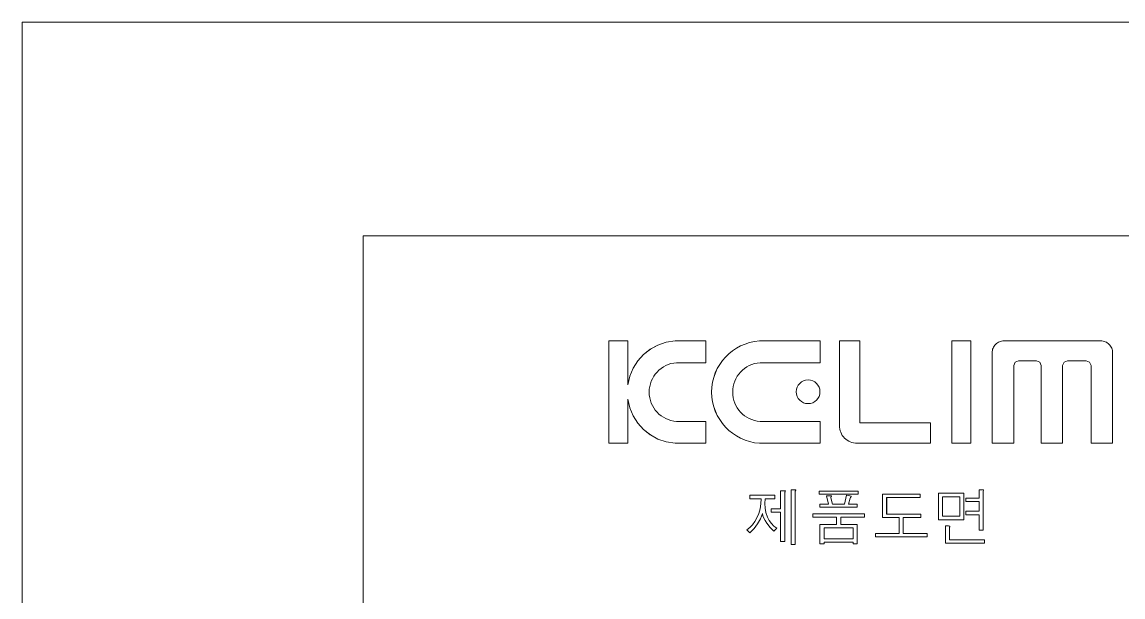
# Model space of a CAD drawing. Header units: inches. Extents: x -840 to -630, y 564 to 861.
# Drawn here: x -840.3 to -786.8, y 832.8 to 860.7 of the extents above; entities that cross this region are included whole.
import ezdxf

# ---------------------------------------------------------------- set-up
doc = ezdxf.new("R2010")
doc.units = ezdxf.units.IN
doc.header["$LTSCALE"] = 0.03937
doc.header["$MEASUREMENT"] = 0
doc.layers.add('______ 1', color=7, linetype='Continuous')

# ---------------------------------------------------------------- blocks, each defined once
blk = doc.blocks.new('BLOCK 78')
at = {"layer": '______ 1', "color": 18, "lineweight": 9}
blk.add_lwpolyline([(16.646, -103.093), (16.646, -10.437)], dxfattribs=at)
blk = doc.blocks.new('BLOCK 112')
at = {"layer": '______ 1', "color": 18, "lineweight": 9}
blk.add_open_spline([(38.828, -18.006), (38.828, -17.688), (38.569, -17.431), (38.251, -17.431), (37.932, -17.431), (37.676, -17.688), (37.676, -18.006), (37.676, -18.324), (37.932, -18.583), (38.251, -18.583), (38.569, -18.583), (38.828, -18.324), (38.828, -18.006), (38.828, -18.006), (38.828, -18.006), (38.828, -18.006)], degree=3, knots=[0, 0, 0, 0, 1, 1, 1, 2, 2, 2, 3, 3, 3, 4, 4, 4, 5, 5, 5, 5], dxfattribs=at)
blk = doc.blocks.new('BLOCK 111')
at = {"layer": '______ 1', "color": 18, "lineweight": 9}
blk.add_lwpolyline([(40.769, -19.522), (44.195, -19.522), (44.195, -20.507), (40.548, -20.504), (40.464, -20.493), (40.381, -20.472), (40.303, -20.443), (40.227, -20.405), (40.155, -20.364), (40.087, -20.312), (40.023, -20.253), (39.968, -20.192), (39.915, -20.125), (39.871, -20.053), (39.837, -19.977), (39.807, -19.898), (39.787, -19.816), (39.775, -19.732), (39.772, -15.539), (40.769, -15.539), (40.769, -19.522)], dxfattribs=at)
blk = doc.blocks.new('BLOCK 110')
at = {"layer": '______ 1', "color": 18, "lineweight": 9}
blk.add_lwpolyline([(29.594, -17.253), (29.76, -16.863), (29.985, -16.51), (30.264, -16.201), (30.594, -15.944), (30.961, -15.743), (31.364, -15.606), (31.792, -15.539), (33.279, -15.539), (33.279, -16.601), (31.862, -16.601), (31.725, -16.615), (31.591, -16.644), (31.463, -16.685), (31.341, -16.737), (31.224, -16.801), (31.113, -16.874), (31.011, -16.959), (30.918, -17.049), (30.833, -17.149), (30.757, -17.256), (30.693, -17.373), (30.638, -17.492), (30.594, -17.618), (30.562, -17.749), (30.541, -17.886), (30.535, -18.023), (30.541, -18.163), (30.562, -18.297), (30.594, -18.428), (30.638, -18.554), (30.693, -18.676), (30.757, -18.79), (30.833, -18.898), (30.918, -18.997), (31.011, -19.09), (31.113, -19.172), (31.224, -19.248), (31.341, -19.309), (31.463, -19.361), (31.591, -19.402), (31.725, -19.431), (31.862, -19.449), (33.279, -19.449), (33.279, -20.507), (31.792, -20.507), (31.364, -20.44), (30.961, -20.303), (30.594, -20.102), (30.264, -19.846), (29.985, -19.536), (29.76, -19.184), (29.594, -18.793), (29.498, -18.37), (29.498, -20.507), (28.573, -20.507), (28.573, -15.539), (29.498, -15.539), (29.498, -17.676), (29.594, -17.253)], dxfattribs=at)
blk = doc.blocks.new('BLOCK 109')
at = {"layer": '______ 1', "lineweight": 0}
for points in [[(29.594, -17.253), (29.758, -16.863), (29.985, -16.51), (30.264, -16.201), (30.591, -15.944), (30.961, -15.743), (31.364, -15.606), (31.792, -15.539), (33.279, -15.539), (33.279, -16.601), (31.862, -16.601), (31.725, -16.615), (31.591, -16.644), (31.463, -16.685), (31.341, -16.737), (31.224, -16.801), (31.113, -16.874), (31.011, -16.959), (30.918, -17.049), (30.833, -17.149), (30.757, -17.256), (30.693, -17.373), (30.638, -17.492), (30.594, -17.618), (30.562, -17.749), (30.541, -17.886), (30.535, -18.023), (30.541, -18.163), (30.562, -18.297), (30.594, -18.428), (30.638, -18.554), (30.693, -18.676), (30.757, -18.79), (30.833, -18.898), (30.918, -18.997), (31.011, -19.09), (31.113, -19.172), (31.224, -19.248), (31.341, -19.309), (31.463, -19.361), (31.591, -19.402), (31.725, -19.431), (31.862, -19.449), (33.279, -19.449), (33.279, -20.507), (31.792, -20.507), (31.364, -20.44), (30.961, -20.303), (30.591, -20.102), (30.264, -19.846), (29.985, -19.536), (29.758, -19.184), (29.594, -18.793), (29.498, -18.37), (29.498, -20.507), (28.573, -20.507), (28.573, -15.539), (29.498, -15.539), (29.498, -17.676), (29.594, -17.253)], [(33.58, -17.781), (33.615, -17.545), (33.67, -17.315), (33.745, -17.096), (33.842, -16.883), (33.959, -16.685), (34.09, -16.498), (34.238, -16.324), (34.402, -16.166), (34.58, -16.02), (34.772, -15.892), (34.973, -15.781), (35.189, -15.691), (35.413, -15.618), (35.647, -15.568), (35.889, -15.539), (38.833, -15.539), (38.833, -16.601), (35.921, -16.601), (35.784, -16.615), (35.649, -16.644), (35.522, -16.685), (35.399, -16.737), (35.283, -16.801), (35.171, -16.874), (35.069, -16.959), (34.976, -17.049), (34.892, -17.149), (34.816, -17.256), (34.748, -17.373), (34.693, -17.492), (34.649, -17.618), (34.618, -17.749), (34.598, -17.886), (34.591, -18.023), (34.598, -18.163), (34.618, -18.297), (34.649, -18.428), (34.693, -18.554), (34.748, -18.676), (34.816, -18.79), (34.892, -18.898), (34.976, -18.997), (35.069, -19.09), (35.171, -19.172), (35.283, -19.248), (35.399, -19.309), (35.522, -19.361), (35.649, -19.402), (35.784, -19.431), (35.921, -19.449), (38.833, -19.449), (38.833, -20.507), (35.889, -20.507), (35.647, -20.481), (35.413, -20.429), (35.189, -20.358), (34.973, -20.265), (34.772, -20.154), (34.58, -20.026), (34.402, -19.883), (34.238, -19.723), (34.09, -19.548), (33.959, -19.361), (33.842, -19.16), (33.745, -18.95), (33.67, -18.732), (33.615, -18.501), (33.58, -18.265), (33.568, -18.023), (33.58, -17.781)], [(40.769, -19.522), (44.195, -19.522), (44.195, -20.507), (40.548, -20.504), (40.464, -20.493), (40.381, -20.472), (40.303, -20.443), (40.227, -20.405), (40.155, -20.364), (40.087, -20.312), (40.023, -20.253), (39.968, -20.192), (39.915, -20.125), (39.871, -20.053), (39.837, -19.977), (39.807, -19.898), (39.787, -19.816), (39.775, -19.732), (39.772, -15.539), (40.769, -15.539), (40.769, -19.522)], [(45.227, -15.539), (46.149, -15.539), (46.149, -20.507), (45.227, -20.507), (45.227, -15.539)], [(52.522, -15.542), (52.58, -15.551), (52.632, -15.565), (52.685, -15.583), (52.738, -15.606), (52.785, -15.635), (52.832, -15.67), (52.872, -15.708), (52.91, -15.749), (52.945, -15.795), (52.974, -15.842), (52.997, -15.892), (53.015, -15.947), (53.03, -16), (53.038, -16.058), (53.041, -20.507), (51.994, -20.507), (51.994, -16.735), (51.927, -16.571), (51.764, -16.504), (50.846, -16.504), (50.683, -16.571), (50.615, -16.735), (50.615, -20.507), (49.569, -20.507), (49.569, -16.735), (49.502, -16.571), (49.338, -16.504), (48.467, -16.504), (48.306, -16.571), (48.239, -16.735), (48.239, -20.507), (47.193, -20.507), (47.196, -16.058), (47.204, -16), (47.216, -15.947), (47.236, -15.892), (47.259, -15.842), (47.288, -15.795), (47.321, -15.749), (47.358, -15.708), (47.402, -15.67), (47.446, -15.635), (47.495, -15.606), (47.545, -15.583), (47.598, -15.565), (47.653, -15.551), (47.711, -15.542), (52.522, -15.542)]]:
    blk.add_lwpolyline(points, dxfattribs=at)
blk.add_open_spline([(38.828, -18.006), (38.828, -17.688), (38.569, -17.431), (38.251, -17.431), (37.932, -17.431), (37.676, -17.688), (37.676, -18.006), (37.676, -18.324), (37.932, -18.583), (38.251, -18.583), (38.569, -18.583), (38.828, -18.324), (38.828, -18.006), (38.828, -18.006), (38.828, -18.006), (38.828, -18.006)], degree=3, knots=[0, 0, 0, 0, 1, 1, 1, 2, 2, 2, 3, 3, 3, 4, 4, 4, 5, 5, 5, 5], dxfattribs=at)
blk = doc.blocks.new('BLOCK 89')
at = {"layer": '______ 1', "color": 18, "lineweight": 9}
blk.add_lwpolyline([(36.638, -23.035), (36.638, -23.198), (36.169, -23.198), (36.149, -23.435), (36.163, -23.662), (36.207, -23.877), (36.283, -24.088), (36.369, -24.257), (36.475, -24.402), (36.597, -24.528), (36.738, -24.627), (36.591, -24.778), (36.405, -24.598), (36.242, -24.394), (36.163, -24.265), (36.102, -24.143), (36.06, -24.026), (36.04, -23.913), (35.941, -24.175), (35.798, -24.426), (35.626, -24.65), (35.42, -24.86), (35.283, -24.705), (35.425, -24.598), (35.556, -24.467), (35.67, -24.312), (35.769, -24.128), (35.857, -23.916), (35.918, -23.688), (35.956, -23.449), (35.968, -23.198), (35.42, -23.198), (35.42, -23.035), (36.638, -23.035)], dxfattribs=at)
blk = doc.blocks.new('BLOCK 88')
at = {"layer": '______ 1', "color": 18, "lineweight": 9}
blk.add_open_spline([(36.918, -23.694), (36.918, -23.694), (36.918, -22.813), (36.918, -22.813), (36.918, -22.813), (37.064, -22.813), (37.064, -22.813), (37.064, -22.813), (37.116, -22.816), (37.116, -22.816), (37.116, -22.816), (37.134, -22.819), (37.134, -22.819), (37.148, -22.831), (37.145, -22.837), (37.145, -22.837), (37.143, -22.846), (37.136, -22.86), (37.136, -22.86), (37.136, -22.86), (37.125, -22.883), (37.125, -22.883), (37.125, -22.883), (37.122, -22.913), (37.122, -22.913), (37.122, -22.913), (37.122, -25.277), (37.122, -25.277), (37.122, -25.277), (36.918, -25.277), (36.918, -25.277), (36.918, -25.277), (36.918, -23.851), (36.918, -23.851), (36.918, -23.851), (36.466, -23.851), (36.466, -23.851), (36.466, -23.851), (36.466, -23.694), (36.466, -23.694), (36.466, -23.694), (36.918, -23.694), (36.918, -23.694)], degree=3, knots=[0, 0, 0, 0, 1, 1, 1, 2, 2, 2, 3, 3, 3, 4, 4, 4, 5, 5, 5, 6, 6, 6, 7, 7, 7, 8, 8, 8, 9, 9, 9, 10, 10, 10, 11, 11, 11, 12, 12, 12, 13, 13, 13, 14, 14, 14, 14], dxfattribs=at)
blk = doc.blocks.new('BLOCK 87')
at = {"layer": '______ 1', "color": 18, "lineweight": 9}
blk.add_open_spline([(37.582, -22.764), (37.582, -22.764), (37.609, -22.764), (37.609, -22.764), (37.609, -22.764), (37.63, -22.767), (37.63, -22.767), (37.641, -22.769), (37.644, -22.773), (37.644, -22.773), (37.653, -22.784), (37.65, -22.79), (37.65, -22.79), (37.647, -22.802), (37.641, -22.813), (37.641, -22.813), (37.641, -22.813), (37.63, -22.831), (37.63, -22.831), (37.63, -22.831), (37.627, -22.857), (37.627, -22.857), (37.627, -22.857), (37.627, -25.426), (37.627, -25.426), (37.627, -25.426), (37.425, -25.426), (37.425, -25.426), (37.425, -25.426), (37.425, -22.764), (37.425, -22.764), (37.425, -22.764), (37.582, -22.764), (37.582, -22.764)], degree=3, knots=[0, 0, 0, 0, 1, 1, 1, 2, 2, 2, 3, 3, 3, 4, 4, 4, 5, 5, 5, 6, 6, 6, 7, 7, 7, 8, 8, 8, 9, 9, 9, 10, 10, 10, 11, 11, 11, 11], dxfattribs=at)
blk = doc.blocks.new('BLOCK 86')
at = {"layer": '______ 1', "color": 18, "lineweight": 9}
blk.add_lwpolyline([(40.988, -24.093), (39.837, -24.093), (39.837, -24.449), (40.644, -24.449), (40.644, -25.397), (40.446, -25.397), (40.446, -25.312), (39.026, -25.312), (39.026, -25.397), (38.825, -25.397), (38.825, -24.449), (39.635, -24.449), (39.635, -24.093), (38.478, -24.093), (38.478, -23.93), (40.988, -23.93), (40.988, -24.093)], dxfattribs=at)
blk = doc.blocks.new('BLOCK 85')
at = {"layer": '______ 1', "color": 18, "lineweight": 9}
blk.add_lwpolyline([(40.685, -22.828), (40.685, -22.982), (38.784, -22.982), (38.784, -22.828), (40.685, -22.828)], dxfattribs=at)
blk = doc.blocks.new('BLOCK 84')
at = {"layer": '______ 1', "color": 18, "lineweight": 9}
blk.add_open_spline([(39.379, -23.064), (39.385, -23.079), (39.382, -23.082), (39.382, -23.082), (39.379, -23.087), (39.373, -23.099), (39.373, -23.099), (39.373, -23.099), (39.364, -23.123), (39.364, -23.123), (39.364, -23.123), (39.361, -23.154), (39.361, -23.154), (39.361, -23.154), (39.438, -23.458), (39.438, -23.458), (39.438, -23.458), (40.029, -23.458), (40.029, -23.458), (40.029, -23.458), (40.123, -23.035), (40.123, -23.035), (40.123, -23.035), (40.28, -23.064), (40.28, -23.064), (40.28, -23.064), (40.327, -23.073), (40.327, -23.073), (40.338, -23.079), (40.343, -23.082), (40.343, -23.082), (40.347, -23.096), (40.343, -23.099), (40.343, -23.099), (40.332, -23.114), (40.312, -23.137), (40.312, -23.137), (40.312, -23.137), (40.294, -23.172), (40.294, -23.172), (40.294, -23.172), (40.215, -23.458), (40.215, -23.458), (40.215, -23.458), (40.644, -23.458), (40.644, -23.458), (40.644, -23.458), (40.644, -23.609), (40.644, -23.609), (40.644, -23.609), (38.825, -23.609), (38.825, -23.609), (38.825, -23.609), (38.825, -23.458), (38.825, -23.458), (38.825, -23.458), (39.244, -23.458), (39.244, -23.458), (39.244, -23.458), (39.154, -23.055), (39.154, -23.055), (39.154, -23.055), (39.294, -23.055), (39.294, -23.055), (39.294, -23.055), (39.353, -23.058), (39.353, -23.058), (39.353, -23.058), (39.37, -23.061), (39.37, -23.061)], degree=3, knots=[0, 0, 0, 0, 1, 1, 1, 2, 2, 2, 3, 3, 3, 4, 4, 4, 5, 5, 5, 6, 6, 6, 7, 7, 7, 8, 8, 8, 9, 9, 9, 10, 10, 10, 11, 11, 11, 12, 12, 12, 13, 13, 13, 14, 14, 14, 15, 15, 15, 16, 16, 16, 17, 17, 17, 18, 18, 18, 19, 19, 19, 20, 20, 20, 21, 21, 21, 22, 22, 22, 23, 23, 23, 23], dxfattribs=at)
blk = doc.blocks.new('BLOCK 83')
at = {"layer": '______ 1', "color": 18, "lineweight": 9}
blk.add_lwpolyline([(39.026, -24.615), (39.026, -25.146), (40.446, -25.146), (40.446, -24.615), (39.026, -24.615)], dxfattribs=at)
blk = doc.blocks.new('BLOCK 82')
at = {"layer": '______ 1', "color": 18, "lineweight": 9}
blk.add_lwpolyline([(43.688, -22.977), (43.688, -23.146), (42.07, -23.146), (42.07, -23.951), (43.729, -23.951), (43.729, -24.116), (42.877, -24.116), (42.877, -24.883), (44.032, -24.883), (44.032, -25.047), (41.521, -25.047), (41.521, -24.883), (42.676, -24.883), (42.676, -24.116), (41.868, -24.116), (41.868, -22.977), (43.688, -22.977)], dxfattribs=at)
blk = doc.blocks.new('BLOCK 81')
at = {"layer": '______ 1', "lineweight": 0}
for points in [[(40.685, -22.828), (40.685, -22.982), (38.784, -22.982), (38.784, -22.828), (40.685, -22.828)], [(43.688, -22.977), (43.688, -23.146), (42.067, -23.146), (42.067, -23.951), (43.729, -23.951), (43.729, -24.116), (42.877, -24.116), (42.877, -24.883), (44.032, -24.883), (44.032, -25.047), (41.521, -25.047), (41.521, -24.883), (42.676, -24.883), (42.676, -24.116), (41.868, -24.116), (41.868, -22.977), (43.688, -22.977)], [(45.822, -22.936), (45.822, -24.222), (44.58, -24.222), (44.58, -22.936), (45.822, -22.936)], [(36.638, -23.035), (36.638, -23.198), (36.169, -23.198), (36.149, -23.435), (36.163, -23.662), (36.207, -23.877), (36.283, -24.088), (36.369, -24.257), (36.475, -24.402), (36.597, -24.528), (36.734, -24.627), (36.591, -24.778), (36.405, -24.598), (36.242, -24.394), (36.163, -24.265), (36.102, -24.143), (36.06, -24.026), (36.04, -23.913), (35.941, -24.175), (35.798, -24.426), (35.626, -24.65), (35.42, -24.86), (35.283, -24.705), (35.425, -24.598), (35.556, -24.467), (35.67, -24.312), (35.769, -24.128), (35.857, -23.916), (35.918, -23.688), (35.956, -23.449), (35.968, -23.198), (35.42, -23.198), (35.42, -23.035), (36.638, -23.035)], [(44.781, -23.102), (44.781, -24.055), (45.624, -24.055), (45.624, -23.102), (44.781, -23.102)], [(40.988, -24.093), (39.837, -24.093), (39.837, -24.449), (40.644, -24.449), (40.644, -25.397), (40.446, -25.397), (40.446, -25.312), (39.026, -25.312), (39.026, -25.397), (38.825, -25.397), (38.825, -24.449), (39.635, -24.449), (39.635, -24.093), (38.478, -24.093), (38.478, -23.93), (40.988, -23.93), (40.988, -24.093)], [(39.026, -24.615), (39.026, -25.146), (40.446, -25.146), (40.446, -24.615), (39.026, -24.615)]]:
    blk.add_lwpolyline(points, dxfattribs=at)
for points, knots in [([(36.918, -23.694), (36.918, -23.694), (36.918, -22.813), (36.918, -22.813), (36.918, -22.813), (37.064, -22.813), (37.064, -22.813), (37.064, -22.813), (37.116, -22.816), (37.116, -22.816), (37.116, -22.816), (37.134, -22.819), (37.134, -22.819), (37.134, -22.819), (37.139, -22.822), (37.139, -22.822), (37.139, -22.822), (37.143, -22.822), (37.143, -22.822), (37.143, -22.822), (37.145, -22.825), (37.145, -22.825), (37.145, -22.825), (37.145, -22.825), (37.145, -22.825), (37.145, -22.825), (37.145, -22.825), (37.145, -22.825), (37.145, -22.825), (37.148, -22.828), (37.148, -22.828), (37.148, -22.828), (37.148, -22.828), (37.148, -22.828), (37.148, -22.828), (37.148, -22.831), (37.148, -22.831), (37.148, -22.831), (37.148, -22.831), (37.148, -22.831), (37.148, -22.831), (37.145, -22.837), (37.145, -22.837), (37.145, -22.837), (37.143, -22.846), (37.143, -22.846), (37.143, -22.846), (37.136, -22.86), (37.136, -22.86), (37.136, -22.86), (37.125, -22.883), (37.125, -22.883), (37.125, -22.883), (37.122, -22.913), (37.122, -22.913), (37.122, -22.913), (37.122, -25.277), (37.122, -25.277), (37.122, -25.277), (36.918, -25.277), (36.918, -25.277), (36.918, -25.277), (36.918, -23.851), (36.918, -23.851), (36.918, -23.851), (36.466, -23.851), (36.466, -23.851), (36.466, -23.851), (36.466, -23.694), (36.466, -23.694), (36.466, -23.694), (36.918, -23.694), (36.918, -23.694), (36.918, -23.694), (36.918, -23.694), (36.918, -23.694)], [0, 0, 0, 0, 1, 1, 1, 2, 2, 2, 3, 3, 3, 4, 4, 4, 5, 5, 5, 6, 6, 6, 7, 7, 7, 8, 8, 8, 9, 9, 9, 10, 10, 10, 11, 11, 11, 12, 12, 12, 13, 13, 13, 14, 14, 14, 15, 15, 15, 16, 16, 16, 17, 17, 17, 18, 18, 18, 19, 19, 19, 20, 20, 20, 21, 21, 21, 22, 22, 22, 23, 23, 23, 24, 24, 24, 25, 25, 25, 25]), ([(37.582, -22.764), (37.582, -22.764), (37.609, -22.764), (37.609, -22.764), (37.609, -22.764), (37.63, -22.767), (37.63, -22.767), (37.63, -22.767), (37.635, -22.769), (37.635, -22.769), (37.635, -22.769), (37.644, -22.769), (37.644, -22.769), (37.644, -22.769), (37.644, -22.773), (37.644, -22.773), (37.644, -22.773), (37.647, -22.773), (37.647, -22.773), (37.647, -22.773), (37.65, -22.776), (37.65, -22.776), (37.65, -22.776), (37.65, -22.776), (37.65, -22.776), (37.65, -22.776), (37.65, -22.776), (37.65, -22.776), (37.65, -22.776), (37.65, -22.776), (37.65, -22.776), (37.65, -22.776), (37.65, -22.779), (37.65, -22.779), (37.65, -22.779), (37.653, -22.779), (37.653, -22.779), (37.653, -22.779), (37.653, -22.781), (37.653, -22.781), (37.653, -22.781), (37.653, -22.784), (37.653, -22.784), (37.653, -22.784), (37.65, -22.79), (37.65, -22.79), (37.65, -22.79), (37.647, -22.802), (37.647, -22.802), (37.647, -22.802), (37.641, -22.813), (37.641, -22.813), (37.641, -22.813), (37.63, -22.831), (37.63, -22.831), (37.63, -22.831), (37.627, -22.857), (37.627, -22.857), (37.627, -22.857), (37.627, -25.426), (37.627, -25.426), (37.627, -25.426), (37.425, -25.426), (37.425, -25.426), (37.425, -25.426), (37.425, -22.764), (37.425, -22.764), (37.425, -22.764), (37.582, -22.764), (37.582, -22.764), (37.582, -22.764), (37.582, -22.764), (37.582, -22.764)], [0, 0, 0, 0, 1, 1, 1, 2, 2, 2, 3, 3, 3, 4, 4, 4, 5, 5, 5, 6, 6, 6, 7, 7, 7, 8, 8, 8, 9, 9, 9, 10, 10, 10, 11, 11, 11, 12, 12, 12, 13, 13, 13, 14, 14, 14, 15, 15, 15, 16, 16, 16, 17, 17, 17, 18, 18, 18, 19, 19, 19, 20, 20, 20, 21, 21, 21, 22, 22, 22, 23, 23, 23, 24, 24, 24, 24]), ([(46.554, -23.172), (46.554, -23.172), (46.554, -22.764), (46.554, -22.764), (46.554, -22.764), (46.714, -22.764), (46.714, -22.764), (46.714, -22.764), (46.738, -22.764), (46.738, -22.764), (46.738, -22.764), (46.755, -22.767), (46.755, -22.767), (46.755, -22.767), (46.764, -22.769), (46.764, -22.769), (46.764, -22.769), (46.77, -22.769), (46.77, -22.769), (46.77, -22.769), (46.773, -22.773), (46.773, -22.773), (46.773, -22.773), (46.773, -22.773), (46.773, -22.773), (46.773, -22.773), (46.776, -22.776), (46.776, -22.776), (46.776, -22.776), (46.776, -22.776), (46.776, -22.776), (46.776, -22.776), (46.778, -22.776), (46.778, -22.776), (46.778, -22.776), (46.778, -22.779), (46.778, -22.779), (46.778, -22.779), (46.778, -22.779), (46.778, -22.779), (46.778, -22.779), (46.778, -22.779), (46.778, -22.779), (46.778, -22.779), (46.778, -22.781), (46.778, -22.781), (46.778, -22.781), (46.778, -22.784), (46.778, -22.784), (46.778, -22.784), (46.778, -22.787), (46.778, -22.787), (46.778, -22.787), (46.773, -22.796), (46.773, -22.796), (46.773, -22.796), (46.766, -22.808), (46.766, -22.808), (46.766, -22.808), (46.758, -22.828), (46.758, -22.828), (46.758, -22.828), (46.755, -22.851), (46.755, -22.851), (46.755, -22.851), (46.755, -24.726), (46.755, -24.726), (46.755, -24.726), (46.554, -24.726), (46.554, -24.726), (46.554, -24.726), (46.554, -23.977), (46.554, -23.977), (46.554, -23.977), (45.907, -23.977), (45.907, -23.977), (45.907, -23.977), (45.907, -23.81), (45.907, -23.81), (45.907, -23.81), (46.554, -23.81), (46.554, -23.81), (46.554, -23.81), (46.554, -23.335), (46.554, -23.335), (46.554, -23.335), (45.907, -23.335), (45.907, -23.335), (45.907, -23.335), (45.907, -23.172), (45.907, -23.172), (45.907, -23.172), (46.554, -23.172), (46.554, -23.172), (46.554, -23.172), (46.554, -23.172), (46.554, -23.172)], [0, 0, 0, 0, 1, 1, 1, 2, 2, 2, 3, 3, 3, 4, 4, 4, 5, 5, 5, 6, 6, 6, 7, 7, 7, 8, 8, 8, 9, 9, 9, 10, 10, 10, 11, 11, 11, 12, 12, 12, 13, 13, 13, 14, 14, 14, 15, 15, 15, 16, 16, 16, 17, 17, 17, 18, 18, 18, 19, 19, 19, 20, 20, 20, 21, 21, 21, 22, 22, 22, 23, 23, 23, 24, 24, 24, 25, 25, 25, 26, 26, 26, 27, 27, 27, 28, 28, 28, 29, 29, 29, 30, 30, 30, 31, 31, 31, 32, 32, 32, 32]), ([(39.382, -23.064), (39.382, -23.064), (39.382, -23.067), (39.382, -23.067), (39.382, -23.067), (39.382, -23.067), (39.382, -23.067), (39.382, -23.067), (39.382, -23.07), (39.382, -23.07), (39.382, -23.07), (39.385, -23.07), (39.385, -23.07), (39.385, -23.07), (39.385, -23.073), (39.385, -23.073), (39.385, -23.073), (39.385, -23.073), (39.385, -23.073), (39.385, -23.073), (39.385, -23.076), (39.385, -23.076), (39.385, -23.076), (39.385, -23.079), (39.385, -23.079), (39.385, -23.079), (39.382, -23.082), (39.382, -23.082), (39.382, -23.082), (39.382, -23.087), (39.382, -23.087), (39.382, -23.087), (39.373, -23.099), (39.373, -23.099), (39.373, -23.099), (39.364, -23.123), (39.364, -23.123), (39.364, -23.123), (39.361, -23.154), (39.361, -23.154), (39.361, -23.154), (39.438, -23.458), (39.438, -23.458), (39.438, -23.458), (40.029, -23.458), (40.029, -23.458), (40.029, -23.458), (40.123, -23.035), (40.123, -23.035), (40.123, -23.035), (40.28, -23.064), (40.28, -23.064), (40.28, -23.064), (40.327, -23.076), (40.327, -23.076), (40.327, -23.076), (40.338, -23.079), (40.338, -23.079), (40.338, -23.079), (40.343, -23.082), (40.343, -23.082), (40.343, -23.082), (40.343, -23.082), (40.343, -23.082), (40.343, -23.082), (40.347, -23.084), (40.347, -23.084), (40.347, -23.084), (40.347, -23.084), (40.347, -23.084), (40.347, -23.084), (40.347, -23.084), (40.347, -23.084), (40.347, -23.084), (40.347, -23.087), (40.347, -23.087), (40.347, -23.087), (40.347, -23.087), (40.347, -23.087), (40.347, -23.087), (40.347, -23.09), (40.347, -23.09), (40.347, -23.09), (40.347, -23.09), (40.347, -23.09), (40.347, -23.09), (40.347, -23.096), (40.347, -23.096), (40.347, -23.096), (40.343, -23.099), (40.343, -23.099), (40.343, -23.099), (40.34, -23.102), (40.34, -23.102), (40.34, -23.102), (40.332, -23.114), (40.332, -23.114), (40.332, -23.114), (40.312, -23.137), (40.312, -23.137), (40.312, -23.137), (40.294, -23.172), (40.294, -23.172), (40.294, -23.172), (40.215, -23.458), (40.215, -23.458), (40.215, -23.458), (40.644, -23.458), (40.644, -23.458), (40.644, -23.458), (40.644, -23.609), (40.644, -23.609), (40.644, -23.609), (38.825, -23.609), (38.825, -23.609), (38.825, -23.609), (38.825, -23.458), (38.825, -23.458), (38.825, -23.458), (39.244, -23.458), (39.244, -23.458), (39.244, -23.458), (39.154, -23.055), (39.154, -23.055), (39.154, -23.055), (39.294, -23.055), (39.294, -23.055), (39.294, -23.055), (39.353, -23.058), (39.353, -23.058), (39.353, -23.058), (39.37, -23.061), (39.37, -23.061), (39.37, -23.061), (39.376, -23.064), (39.376, -23.064), (39.376, -23.064), (39.379, -23.064), (39.379, -23.064), (39.379, -23.064), (39.382, -23.064), (39.382, -23.064), (39.382, -23.064), (39.382, -23.064), (39.382, -23.064)], [0, 0, 0, 0, 1, 1, 1, 2, 2, 2, 3, 3, 3, 4, 4, 4, 5, 5, 5, 6, 6, 6, 7, 7, 7, 8, 8, 8, 9, 9, 9, 10, 10, 10, 11, 11, 11, 12, 12, 12, 13, 13, 13, 14, 14, 14, 15, 15, 15, 16, 16, 16, 17, 17, 17, 18, 18, 18, 19, 19, 19, 20, 20, 20, 21, 21, 21, 22, 22, 22, 23, 23, 23, 24, 24, 24, 25, 25, 25, 26, 26, 26, 27, 27, 27, 28, 28, 28, 29, 29, 29, 30, 30, 30, 31, 31, 31, 32, 32, 32, 33, 33, 33, 34, 34, 34, 35, 35, 35, 36, 36, 36, 37, 37, 37, 38, 38, 38, 39, 39, 39, 40, 40, 40, 41, 41, 41, 42, 42, 42, 43, 43, 43, 44, 44, 44, 45, 45, 45, 46, 46, 46, 47, 47, 47, 48, 48, 48, 48]), ([(45.14, -24.534), (45.14, -24.534), (45.14, -24.534), (45.14, -24.534), (45.14, -24.534), (45.14, -24.534), (45.14, -24.534), (45.14, -24.534), (45.14, -24.536), (45.14, -24.536), (45.14, -24.536), (45.143, -24.536), (45.143, -24.536), (45.143, -24.536), (45.143, -24.539), (45.143, -24.539), (45.143, -24.539), (45.14, -24.539), (45.14, -24.539), (45.14, -24.539), (45.14, -24.543), (45.14, -24.543), (45.14, -24.543), (45.137, -24.554), (45.137, -24.554), (45.137, -24.554), (45.132, -24.566), (45.132, -24.566), (45.132, -24.566), (45.122, -24.586), (45.122, -24.586), (45.122, -24.586), (45.12, -24.61), (45.12, -24.61), (45.12, -24.61), (45.12, -25.195), (45.12, -25.195), (45.12, -25.195), (46.816, -25.195), (46.816, -25.195), (46.816, -25.195), (46.816, -25.359), (46.816, -25.359), (46.816, -25.359), (44.921, -25.359), (44.921, -25.359), (44.921, -25.359), (44.921, -24.522), (44.921, -24.522), (44.921, -24.522), (45.067, -24.522), (45.067, -24.522), (45.067, -24.522), (45.117, -24.525), (45.117, -24.525), (45.117, -24.525), (45.125, -24.525), (45.125, -24.525), (45.125, -24.525), (45.132, -24.528), (45.132, -24.528), (45.132, -24.528), (45.137, -24.531), (45.137, -24.531), (45.137, -24.531), (45.137, -24.531), (45.137, -24.531), (45.137, -24.531), (45.14, -24.534), (45.14, -24.534), (45.14, -24.534), (45.14, -24.534), (45.14, -24.534)], [0, 0, 0, 0, 1, 1, 1, 2, 2, 2, 3, 3, 3, 4, 4, 4, 5, 5, 5, 6, 6, 6, 7, 7, 7, 8, 8, 8, 9, 9, 9, 10, 10, 10, 11, 11, 11, 12, 12, 12, 13, 13, 13, 14, 14, 14, 15, 15, 15, 16, 16, 16, 17, 17, 17, 18, 18, 18, 19, 19, 19, 20, 20, 20, 21, 21, 21, 22, 22, 22, 23, 23, 23, 24, 24, 24, 24])]:
    blk.add_open_spline(points, degree=3, knots=knots, dxfattribs=at)
blk = doc.blocks.new('BLOCK 20')
at = {"layer": '______ 1', "color": 18, "lineweight": 9}
blk.add_lwpolyline([(196.386, -10.437), (16.646, -10.437)], dxfattribs=at)
blk = doc.blocks.new('BLOCK 16')
at = {"layer": '______ 1', "color": 2, "lineweight": 9}
blk.add_lwpolyline([(0.077, -297.058), (210.077, -297.058), (210.077, -0.06), (0.077, -0.06), (0.077, -297.058)], dxfattribs=at)
blk = doc.blocks.new('BLOCK 115')
at = {"layer": '______ 1', "color": 18, "lineweight": 9}
blk.add_lwpolyline([(52.522, -15.542), (52.58, -15.551), (52.632, -15.565), (52.685, -15.583), (52.738, -15.606), (52.785, -15.635), (52.832, -15.67), (52.872, -15.708), (52.91, -15.749), (52.945, -15.795), (52.974, -15.842), (52.997, -15.892), (53.015, -15.947), (53.03, -16), (53.038, -16.058), (53.041, -20.507), (51.994, -20.507), (51.994, -16.735), (51.927, -16.571), (51.764, -16.504), (50.846, -16.504), (50.683, -16.571), (50.615, -16.735), (50.615, -20.507), (49.569, -20.507), (49.569, -16.735), (49.502, -16.571), (49.338, -16.504), (48.467, -16.504), (48.306, -16.571), (48.239, -16.735), (48.239, -20.507), (47.193, -20.507), (47.196, -16.058), (47.204, -16), (47.216, -15.947), (47.236, -15.892), (47.259, -15.842), (47.288, -15.795), (47.321, -15.749), (47.358, -15.708), (47.402, -15.67), (47.446, -15.635), (47.495, -15.606), (47.545, -15.583), (47.598, -15.565), (47.653, -15.551), (47.711, -15.542), (52.522, -15.542)], dxfattribs=at)
blk = doc.blocks.new('BLOCK 114')
at = {"layer": '______ 1', "color": 18, "lineweight": 9}
blk.add_lwpolyline([(45.227, -15.539), (46.149, -15.539), (46.149, -20.507), (45.227, -20.507), (45.227, -15.539)], dxfattribs=at)
blk = doc.blocks.new('BLOCK 113')
at = {"layer": '______ 1', "color": 18, "lineweight": 9}
blk.add_lwpolyline([(33.58, -17.781), (33.615, -17.545), (33.67, -17.315), (33.749, -17.096), (33.842, -16.883), (33.959, -16.685), (34.09, -16.498), (34.238, -16.324), (34.402, -16.166), (34.58, -16.02), (34.772, -15.892), (34.973, -15.781), (35.189, -15.691), (35.413, -15.618), (35.647, -15.568), (35.889, -15.539), (38.833, -15.539), (38.833, -16.601), (35.921, -16.601), (35.784, -16.615), (35.649, -16.644), (35.522, -16.685), (35.399, -16.737), (35.283, -16.801), (35.171, -16.874), (35.069, -16.959), (34.976, -17.049), (34.892, -17.149), (34.816, -17.256), (34.748, -17.373), (34.693, -17.492), (34.649, -17.618), (34.618, -17.749), (34.598, -17.886), (34.591, -18.023), (34.598, -18.163), (34.618, -18.297), (34.649, -18.428), (34.693, -18.554), (34.748, -18.676), (34.816, -18.79), (34.892, -18.898), (34.976, -18.997), (35.069, -19.09), (35.171, -19.172), (35.283, -19.248), (35.399, -19.309), (35.522, -19.361), (35.649, -19.402), (35.784, -19.431), (35.921, -19.449), (38.833, -19.449), (38.833, -20.507), (35.889, -20.507), (35.647, -20.481), (35.413, -20.429), (35.189, -20.358), (34.973, -20.265), (34.772, -20.154), (34.58, -20.026), (34.402, -19.883), (34.238, -19.723), (34.09, -19.548), (33.959, -19.361), (33.842, -19.16), (33.749, -18.95), (33.67, -18.732), (33.615, -18.501), (33.58, -18.265), (33.568, -18.023), (33.58, -17.781)], dxfattribs=at)
blk = doc.blocks.new('BLOCK 93')
at = {"layer": '______ 1', "color": 18, "lineweight": 9}
blk.add_lwpolyline([(45.822, -22.936), (45.822, -24.222), (44.58, -24.222), (44.58, -22.936), (45.822, -22.936)], dxfattribs=at)
blk = doc.blocks.new('BLOCK 92')
at = {"layer": '______ 1', "color": 18, "lineweight": 9}
blk.add_lwpolyline([(44.781, -23.102), (44.781, -24.055), (45.624, -24.055), (45.624, -23.102), (44.781, -23.102)], dxfattribs=at)
blk = doc.blocks.new('BLOCK 91')
at = {"layer": '______ 1', "color": 18, "lineweight": 9}
blk.add_open_spline([(45.14, -24.534), (45.14, -24.543), (45.137, -24.554), (45.137, -24.554), (45.132, -24.566), (45.122, -24.586), (45.122, -24.586), (45.122, -24.586), (45.12, -24.61), (45.12, -24.61), (45.12, -24.61), (45.12, -25.195), (45.12, -25.195), (45.12, -25.195), (46.816, -25.195), (46.816, -25.195), (46.816, -25.195), (46.816, -25.359), (46.816, -25.359), (46.816, -25.359), (44.921, -25.359), (44.921, -25.359), (44.921, -25.359), (44.921, -24.522), (44.921, -24.522), (44.921, -24.522), (45.067, -24.522), (45.067, -24.522), (45.067, -24.522), (45.117, -24.525), (45.117, -24.525), (45.125, -24.525), (45.132, -24.528), (45.132, -24.528)], degree=3, knots=[0, 0, 0, 0, 1, 1, 1, 2, 2, 2, 3, 3, 3, 4, 4, 4, 5, 5, 5, 6, 6, 6, 7, 7, 7, 8, 8, 8, 9, 9, 9, 10, 10, 10, 11, 11, 11, 11], dxfattribs=at)
blk = doc.blocks.new('BLOCK 90')
at = {"layer": '______ 1', "color": 18, "lineweight": 9}
blk.add_open_spline([(46.554, -23.172), (46.554, -23.172), (46.554, -22.764), (46.554, -22.764), (46.554, -22.764), (46.714, -22.764), (46.714, -22.764), (46.714, -22.764), (46.738, -22.764), (46.738, -22.764), (46.738, -22.764), (46.755, -22.767), (46.755, -22.767), (46.77, -22.769), (46.773, -22.773), (46.773, -22.773), (46.778, -22.784), (46.778, -22.787), (46.778, -22.787), (46.773, -22.796), (46.766, -22.808), (46.766, -22.808), (46.766, -22.808), (46.758, -22.828), (46.758, -22.828), (46.758, -22.828), (46.755, -22.851), (46.755, -22.851), (46.755, -22.851), (46.755, -24.726), (46.755, -24.726), (46.755, -24.726), (46.554, -24.726), (46.554, -24.726), (46.554, -24.726), (46.554, -23.977), (46.554, -23.977), (46.554, -23.977), (45.907, -23.977), (45.907, -23.977), (45.907, -23.977), (45.907, -23.81), (45.907, -23.81), (45.907, -23.81), (46.554, -23.81), (46.554, -23.81), (46.554, -23.81), (46.554, -23.335), (46.554, -23.335), (46.554, -23.335), (45.907, -23.335), (45.907, -23.335), (45.907, -23.335), (45.907, -23.172), (45.907, -23.172), (45.907, -23.172), (46.554, -23.172), (46.554, -23.172)], degree=3, knots=[0, 0, 0, 0, 1, 1, 1, 2, 2, 2, 3, 3, 3, 4, 4, 4, 5, 5, 5, 6, 6, 6, 7, 7, 7, 8, 8, 8, 9, 9, 9, 10, 10, 10, 11, 11, 11, 12, 12, 12, 13, 13, 13, 14, 14, 14, 15, 15, 15, 16, 16, 16, 17, 17, 17, 18, 18, 18, 19, 19, 19, 19], dxfattribs=at)

msp = doc.modelspace()

# ---------------------------------------------------------------- block references
at = {"layer": '______ 1'}
for name in ['BLOCK 16', 'BLOCK 78', 'BLOCK 20', 'BLOCK 110', 'BLOCK 109', 'BLOCK 113', 'BLOCK 111', 'BLOCK 114', 'BLOCK 115', 'BLOCK 112', 'BLOCK 81', 'BLOCK 88', 'BLOCK 87', 'BLOCK 85', 'BLOCK 90', 'BLOCK 89', 'BLOCK 84', 'BLOCK 82', 'BLOCK 93', 'BLOCK 92', 'BLOCK 86', 'BLOCK 83', 'BLOCK 91']:
    msp.add_blockref(name, (-840.3856, 860.76034), dxfattribs=at)

doc.saveas('drawing.dxf')
